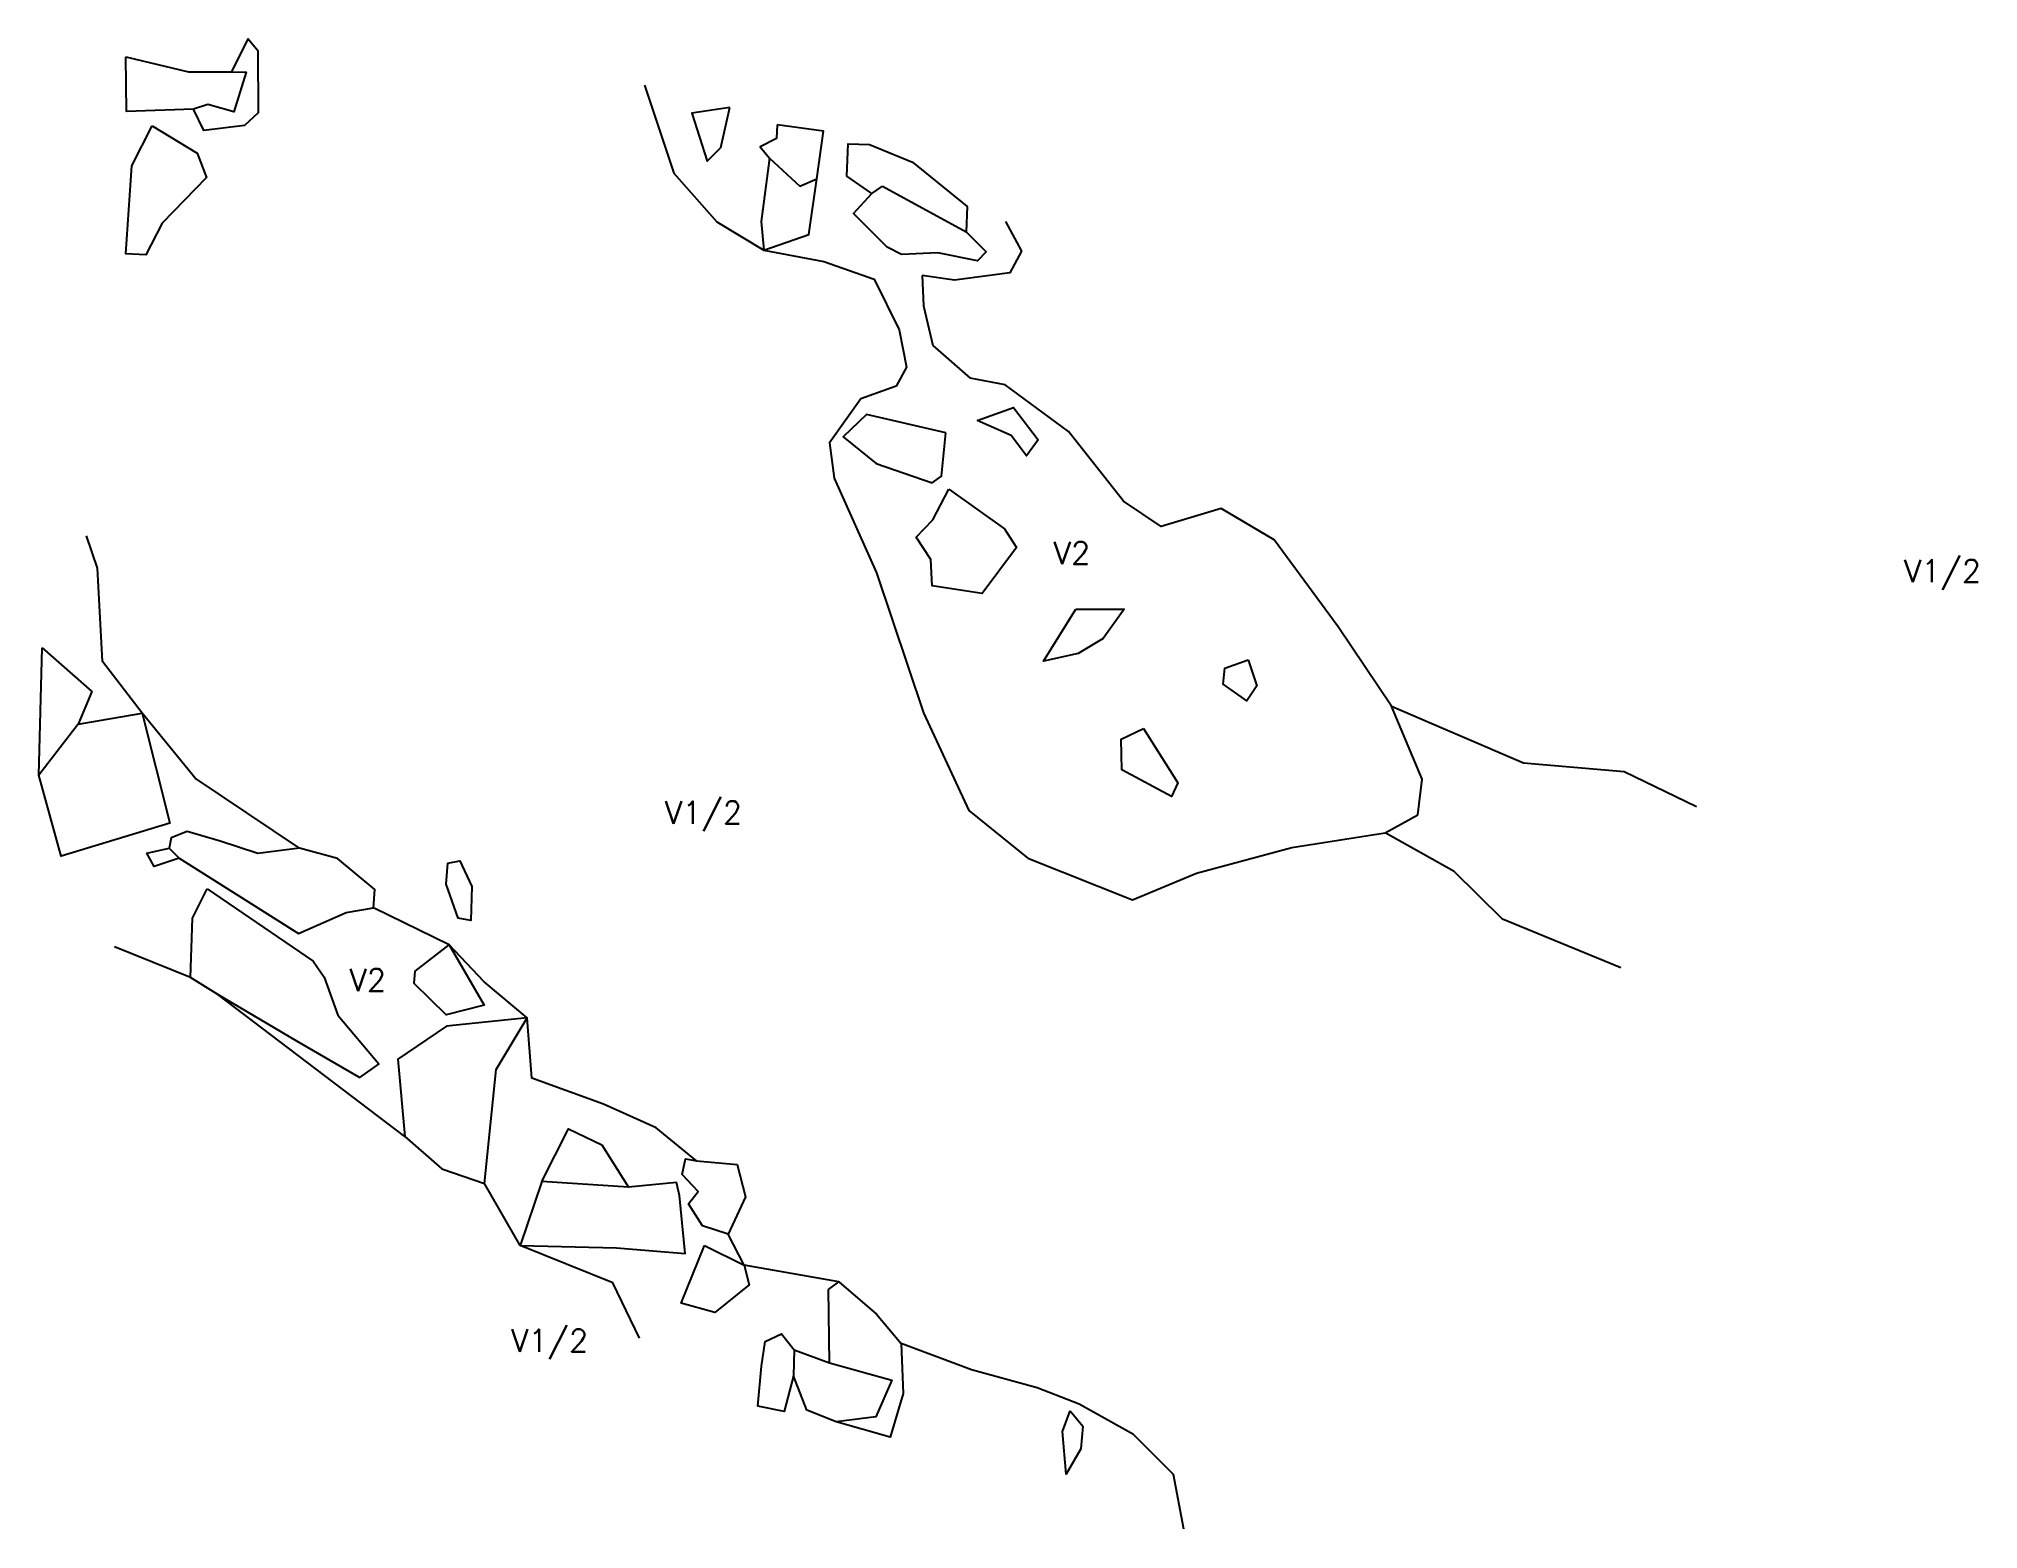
# Model space of a CAD drawing. Header units: metres. Extents: x 5.16 to 8.18, y -19.09 to -16.77.
import ezdxf

# ---------------------------------------------------------------- set-up
doc = ezdxf.new("R2010")
doc.units = ezdxf.units.M
doc.header["$LTSCALE"] = 25
doc.header["$MEASUREMENT"] = 0
doc.linetypes.add('GESTRICHELT', pattern=[0.75, 0.5, -0.25])
for name, color, linetype in [('BEFUND', 1, 'CONTINUOUS'), ('BEFUND_UNSICHER', 1, 'GESTRICHELT'), ('BEFUNDSCHRAFF', 1, 'CONTINUOUS'), ('STEINE', 4, 'CONTINUOUS')]:
    doc.layers.add(name, color=color, linetype=linetype)
doc.styles.get("Standard").update_dxf_attribs({"font": 'txt.shx'})

msp = doc.modelspace()

# ---------------------------------------------------------------- linework, layer by layer
at = {"layer": 'BEFUND'}
for points in [[(6.1018, -16.8439), (6.1471, -16.9808), (6.2143, -17.0567), (6.2871, -17.1009), (6.3808, -17.1182), (6.4592, -17.1462), (6.4979, -17.2251), (6.5091, -17.2832), (6.4933, -17.3127), (6.4383, -17.3321), (6.3895, -17.4008), (6.3966, -17.4558), (6.4628, -17.6034), (6.5356, -17.8213), (6.6064, -17.9735), (6.698, -18.0478), (6.861, -18.1125), (6.9607, -18.0707), (7.1089, -18.031), (7.2545, -18.0081), (7.2545, -18.0081)], [(6.6633, -17.0561), (6.6883, -17.1024), (6.67, -17.136), (6.5839, -17.1477), (6.5335, -17.1401)], [(7.2642, -17.811), (7.1812, -17.6873), (7.0814, -17.5519), (6.9989, -17.5031), (6.9057, -17.5311), (6.8472, -17.4914), (6.7616, -17.3834), (6.6628, -17.3107), (6.6084, -17.3)], [(5.5648, -18.0322), (5.4024, -17.9232), (5.3199, -17.8219), (5.2583, -17.7415), (5.2506, -17.5959), (5.2333, -17.5455)], [(6.1824, -18.5188), (6.1197, -18.4674), (6.0378, -18.4308), (5.9263, -18.39), (5.9191, -18.2964), (5.8519, -18.2399), (5.7974, -18.1823), (5.6798, -18.1248)], [(5.3953, -18.2333), (5.2766, -18.1854)], [(5.7288, -18.4807), (5.4375, -18.2598)], [(6.0938, -18.7948), (6.0526, -18.7087), (5.908, -18.6507), (5.8525, -18.554)], [(6.4039, -18.7072), (6.2567, -18.6812), (6.2318, -18.6328)], [(6.941, -19.0925), (6.9247, -19.0075), (6.8626, -18.9449), (6.7781, -18.898), (6.7129, -18.8721), (6.6106, -18.8441), (6.5011, -18.8034)]]:
    msp.add_lwpolyline(points, dxfattribs=at)
at = {"layer": 'BEFUND_UNSICHER', "flags": 128}
for points in [[(6.5335, -17.1401), (6.5356, -17.1875), (6.5503, -17.2491), (6.6084, -17.3)], [(7.6211, -18.2183), (7.4368, -18.1425), (7.3614, -18.0681), (7.2545, -18.0081), (7.3049, -17.9801), (7.312, -17.9246), (7.2642, -17.811), (7.4698, -17.8991), (7.6261, -17.9128), (7.7387, -17.9673)]]:
    msp.add_lwpolyline(points, dxfattribs=at)
at = {"layer": 'STEINE'}
for points in [[(5.4593, -16.823), (5.4847, -16.7716), (5.5, -16.79), (5.5005, -16.8872), (5.4791, -16.9065), (5.416, -16.9147), (5.3997, -16.8811)], [(5.2943, -16.7996), (5.3921, -16.8231), (5.4593, -16.823), (5.4817, -16.8236), (5.4623, -16.8852), (5.4221, -16.874), (5.3997, -16.8811), (5.2953, -16.8847), (5.2943, -16.7996)], [(6.2346, -16.8785), (6.1751, -16.8876), (6.199, -16.962), (6.2204, -16.9411), (6.2346, -16.8785)], [(5.3356, -16.9071), (5.4053, -16.9498), (5.4201, -16.9875), (5.3508, -17.0588), (5.3254, -17.1082), (5.2943, -17.1066), (5.304, -16.9697), (5.3356, -16.9071)], [(6.308, -16.9059), (6.3069, -16.9268), (6.2815, -16.9401), (6.2963, -16.9574), (6.3436, -17.0011), (6.3696, -16.9899), (6.3802, -16.9156), (6.308, -16.9059)], [(6.2963, -16.9574), (6.283, -17.0561), (6.2871, -17.1009), (6.3574, -17.0765), (6.3696, -16.9899)], [(6.4556, -17.0128), (6.4164, -16.9854), (6.4184, -16.935), (6.452, -16.9365), (6.5187, -16.964), (6.6038, -17.0327), (6.6022, -17.0724)], [(6.4719, -17.0011), (6.6022, -17.0724), (6.6333, -17.1034), (6.6201, -17.1172), (6.5579, -17.105), (6.5014, -17.1075), (6.4795, -17.0963), (6.4271, -17.0439), (6.4556, -17.0128), (6.4719, -17.0011)], [(6.6191, -17.3661), (6.6761, -17.3458), (6.7143, -17.3962), (6.6959, -17.4211), (6.672, -17.3896), (6.6191, -17.3661)], [(6.5707, -17.3855), (6.447, -17.3565), (6.4108, -17.3916), (6.4623, -17.4329), (6.5493, -17.4629), (6.5636, -17.4527), (6.5707, -17.3855)], [(6.5753, -17.4731), (6.6618, -17.5347), (6.6807, -17.5637), (6.6272, -17.6355), (6.5493, -17.6233), (6.5473, -17.5825), (6.5244, -17.5479), (6.5504, -17.5209), (6.5753, -17.4731)], [(6.7728, -17.6599), (6.8482, -17.6599), (6.8156, -17.7057), (6.7764, -17.7291), (6.7225, -17.7408), (6.7728, -17.6599)], [(5.1641, -17.7201), (5.2415, -17.7878), (5.2201, -17.8387), (5.159, -17.9182), (5.1641, -17.7201)], [(7.0412, -17.7388), (7.0544, -17.779), (7.0391, -17.8024), (7.002, -17.7765), (7.0045, -17.7515), (7.0412, -17.7388)], [(5.3199, -17.8219), (5.3627, -17.993), (5.1936, -18.0444), (5.159, -17.9182)], [(5.2201, -17.8387), (5.3199, -17.8219)], [(6.8783, -17.8457), (6.9317, -17.9302), (6.9215, -17.9516), (6.8447, -17.9099), (6.8436, -17.862), (6.8783, -17.8457)], [(5.5633, -18.165), (5.6371, -18.1319), (5.6798, -18.1248), (5.6819, -18.0963), (5.6238, -18.0479), (5.5648, -18.0322), (5.5001, -18.0403), (5.4411, -18.021), (5.3901, -18.0062), (5.3652, -18.0159), (5.3621, -18.0322), (5.3774, -18.0475), (5.5633, -18.165)], [(5.3774, -18.0475), (5.3387, -18.0607), (5.327, -18.0398), (5.3621, -18.0322)], [(5.7954, -18.0551), (5.8142, -18.0515), (5.8331, -18.0917), (5.8316, -18.1447), (5.8117, -18.1411), (5.7929, -18.0881), (5.7954, -18.0551)], [(5.4212, -18.0953), (5.5862, -18.2078), (5.603, -18.2328), (5.6244, -18.2918), (5.688, -18.3677), (5.658, -18.389), (5.5607, -18.3325), (5.4375, -18.2598), (5.3953, -18.2333), (5.3983, -18.1411), (5.4212, -18.0953)], [(5.7974, -18.1823), (5.8519, -18.2765), (5.7929, -18.2913), (5.743, -18.2429), (5.7445, -18.2236), (5.7974, -18.1823)], [(5.9191, -18.2964), (5.7934, -18.3091), (5.718, -18.3605), (5.7288, -18.4807), (5.7863, -18.5311), (5.8525, -18.554), (5.8708, -18.3768), (5.9191, -18.2964)], [(5.9421, -18.5509), (5.9833, -18.4689), (6.0352, -18.4939), (6.0765, -18.5601), (5.9421, -18.5509)], [(6.16, -18.5402), (6.1656, -18.5158), (6.1824, -18.5188), (6.246, -18.5244), (6.2587, -18.5748), (6.2318, -18.6328), (6.1921, -18.6201), (6.1702, -18.586), (6.1849, -18.5667), (6.16, -18.5402)], [(5.9421, -18.5509), (5.908, -18.6507), (6.0582, -18.6542), (6.1651, -18.6629), (6.1559, -18.5728), (6.1513, -18.5524), (6.0765, -18.5601)], [(6.1951, -18.6507), (6.2567, -18.6812), (6.2644, -18.7118), (6.2109, -18.755), (6.1585, -18.7403), (6.1951, -18.6507)], [(6.3881, -18.7194), (6.4039, -18.7072), (6.4629, -18.7576), (6.5011, -18.8034), (6.5042, -18.8813), (6.4838, -18.949), (6.3998, -18.9251)], [(6.3896, -18.8334), (6.3881, -18.7194)], [(6.2781, -18.9011), (6.2837, -18.8385), (6.2893, -18.8003), (6.3148, -18.7881), (6.3346, -18.8131), (6.3336, -18.8538), (6.3189, -18.9093), (6.2781, -18.9011)], [(6.3346, -18.8131), (6.3896, -18.8334), (6.4863, -18.8604), (6.4614, -18.9174), (6.3998, -18.9251), (6.3545, -18.9072), (6.3336, -18.8538)], [(6.7638, -18.9082), (6.7837, -18.9321), (6.7806, -18.9673), (6.7577, -19.0065), (6.7521, -18.9403), (6.7638, -18.9082)]]:
    msp.add_lwpolyline(points, dxfattribs=at)

# ---------------------------------------------------------------- texts
at = {"layer": 'BEFUNDSCHRAFF'}
for s, p in [('V2', (6.7383, -17.5898)), ('V1/2', (8.0617, -17.6179)), ('V1/2', (6.1335, -17.9939)), ('V2', (5.6425, -18.2549)), ('V1/2', (5.894, -18.8162))]:
    msp.add_text(s, height=0.035, dxfattribs=at).set_placement(p)

doc.saveas('drawing.dxf')
